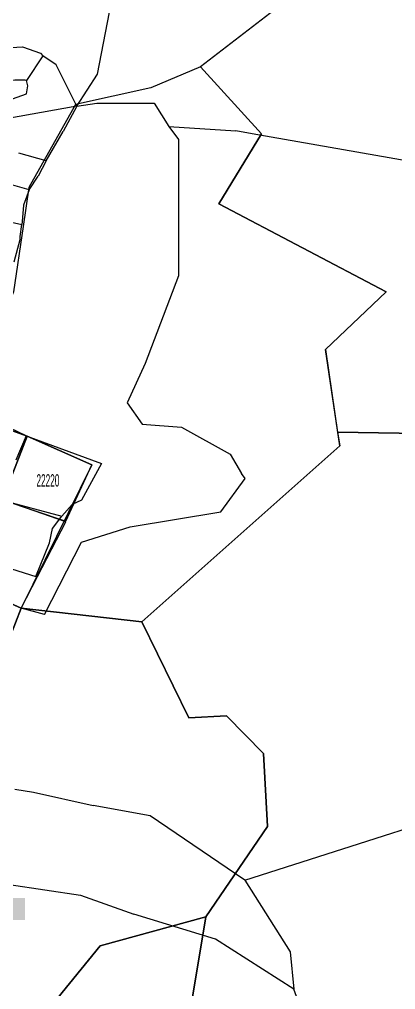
# Model space of a CAD drawing. Extents: x -55316 to 65086, y -54159 to 22922.
# Drawn here: x 11640 to 16847, y -15570 to -2135 of the extents above; entities that cross this region are included whole.
import ezdxf
from ezdxf.enums import TextEntityAlignment as Align

# ---------------------------------------------------------------- set-up
doc = ezdxf.new("R2010")
doc.units = 0
doc.header["$MEASUREMENT"] = 0
for name, color, linetype in [('LINKS', 7, 'Continuous'), ('MARKINGS', 7, 'Continuous'), ('ZONES', 7, 'Continuous')]:
    doc.layers.add(name, color=color, linetype=linetype)

msp = doc.modelspace()

# ---------------------------------------------------------------- linework, layer by layer
at = {"layer": 'LINKS', "color": 251, "linetype": 'Continuous'}
for points in [[(25756.1, -1206.8), (24184.5, -3564.1), (22822.5, -3930.8), (21512.9, -4559.4), (19365.1, -4507), (14860.1, -3721.2), (14637.5, -3677.6)], [(12433.7, -3334.8), (12722, -2894.3), (12913.4, -1893.8)], [(11295.6, -2536.5), (11682.1, -2513.8), (11932.2, -2604.7), (11966.3, -2638.8)], [(11966.3, -2638.8), (11738.9, -2979.8)], [(12433.7, -3334.8), (12148.2, -2763.8), (11966.3, -2638.8)], [(11295.6, -3320.8), (11740.1, -3166.2), (11758.3, -3057.1), (11738.9, -2979.8)], [(11738.9, -2979.8), (11721.9, -2975.3), (11576.4, -2975.3), (11302.7, -2989.8)], [(12433.7, -3334.8), (11321.4, -3535.4)], [(12433.7, -3334.8), (12243.8, -3689.2)], [(12433.7, -3334.8), (12711.2, -3296.4), (13507.4, -3296.4), (13707.6, -3616.5)], [(13707.6, -3616.5), (13842.7, -3799.3), (13842.7, -5685.2), (13381.7, -6900.5), (13130.3, -7445.3), (13339.8, -7738.6), (13884.6, -7780.5), (14555.1, -8157.7), (14712.7, -8424.4)], [(13707.6, -3616.5), (13842.7, -3799.3), (13842.7, -5685.2), (13381.7, -6900.5), (13130.3, -7445.3), (13339.8, -7738.6), (13884.6, -7780.5), (14555.1, -8157.7), (14712.7, -8424.4)], [(13707.6, -3616.5), (14637.5, -3677.6)], [(12008.4, -4093.8), (12243.8, -3689.2)], [(12008.4, -4093.8), (11631.9, -3989.4)], [(12008.4, -4093.8), (11900.2, -4303.9)], [(11777.4, -4495.3), (11486.1, -4411.3)], [(11777.4, -4495.3), (11900.2, -4303.9)], [(11777.4, -4495.3), (11697.8, -4705.9), (11678, -4933.6)], [(11387.1, -4909.2), (11672.5, -4975.6)], [(11678, -4933.6), (11672.5, -4975.6)], [(11649.1, -5183.1), (11652.9, -5142.3), (11672.5, -4975.6)], [(11565.9, -5490.4), (11649.1, -5183.1)], [(11733.1, -7900.4), (11505, -7790.9)], [(11733.1, -7900.4), (11593.1, -8239.4)], [(11733.1, -7900.4), (12777.8, -8285.3)], [(12777.8, -8285.3), (12500.6, -8790.4), (12371.2, -8852), (12229.5, -9012.2)], [(12777.8, -8285.3), (12500.6, -8790.4), (12371.2, -8852), (12229.5, -9012.2)], [(11988.5, -10374.6), (12501.6, -9373), (13172.2, -9163.5), (14429.4, -8954), (14764.7, -8493), (14712.7, -8424.4)], [(11401.4, -8792.2), (12229.5, -9012.2)], [(11401.4, -8792.2), (12229.5, -9012.2)], [(11867, -9852), (12057.1, -9381.8), (12100.2, -9184.7), (12229.5, -9012.2)], [(11442.6, -9715.1), (11867, -9852)], [(11665.2, -10289.7), (11889.4, -9849.2), (11867, -9852)], [(11194.9, -10078.9), (11665.2, -10289.7)], [(11511.6, -10689.9), (11665.2, -10289.7)], [(11988.5, -10374.6), (11665.2, -10289.7)], [(14760.4, -14053.2), (18944.6, -12717.4), (19528.8, -12089.7)], [(11576.9, -12792.4), (11833.3, -12837.4)], [(11833.3, -12837.4), (12659.4, -13019.1)], [(14760.4, -14053.2), (13450.8, -13162.6), (12659.4, -13019.1)], [(14760.4, -14053.2), (15389, -15048.5), (15439.4, -15566)], [(11496.7, -14116), (12486.8, -14263.4), (13225.1, -14523.8)], [(15439.4, -15566), (14353.9, -14871.3), (13225.1, -14523.8)], [(14879.7, -21780.9), (15539.6, -19265.4), (15998, -17235.5), (15670.6, -16187.8), (15474.1, -15664), (15439.4, -15566)]]:
    msp.add_lwpolyline(points, dxfattribs=at)
at = {"layer": 'MARKINGS', "color": 6, "linetype": 'Continuous'}
msp.add_lwpolyline([(11749, -16205.8), (12755.8, -14964.5), (14222.4, -14564.5), (15072.8, -13309.5), (15017.7, -12302.7), (14507.4, -11778.6), (13983.3, -11806.2), (13335.1, -10476.7), (11665.9, -10289.4), (11506.3, -10694)], dxfattribs=at)
at = {"layer": 'MARKINGS', "color": 255}
msp.add_solid([(10936.4, -14606.8), (11716, -14606.8), (10936.4, -14300.2), (11716, -14300.2)], dxfattribs=at)
at = {"layer": 'ZONES', "color": 1, "linetype": 'Continuous'}
for points in [[(17145.7, -479.3), (14148.9, -2794.2), (14990.7, -3720.2), (14401.5, -4688.2), (16716.4, -5908.8), (15874.6, -6708.5), (16042, -7849.6), (18315.8, -7887), (19494.3, -9528.5), (20588.6, -8644.6), (20251.9, -7087.3), (21977.6, -7676.6), (22735.2, -10244), (24881.8, -10159.9), (26144.5, -11254.2), (24166.2, -11338.4), (23324.5, -11969.7), (23492.8, -14537.2), (28543.6, -15884)], [(28543.6, -15884), (23507.4, -14547.7), (23324.5, -11969.7), (24166.2, -11338.4), (26144.5, -11254.2), (24881.8, -10159.9), (22735.2, -10244), (21977.6, -7676.6), (20251.9, -7087.3), (20588.6, -8644.6), (19494.3, -9528.5), (18315.8, -7887), (16042, -7849.6), (16074.3, -8040.7), (13335.1, -10476.7), (13983.3, -11806.2), (14507.4, -11778.6), (15017.7, -12302.7), (15072.8, -13309.5), (14222.4, -14564.5), (13801.5, -17089.9), (13759.4, -19952), (14390.8, -21509.3), (13043.9, -23992.6)], [(11749, -16205.8), (12755.8, -14964.5), (14222.4, -14564.5), (15072.8, -13309.5), (15017.7, -12302.7), (14507.4, -11778.6), (13983.3, -11806.2), (13335.1, -10476.7), (11665.9, -10289.4), (11506.3, -10694)], [(13801.5, -17089.9), (14222.4, -14564.5), (12755.8, -14964.5), (11749, -16205.8)]]:
    msp.add_lwpolyline(points, dxfattribs=at)
for points in [[(16074.3, -8040.7), (15874.6, -6708.5), (16716.4, -5908.8), (14401.5, -4688.2), (14990.7, -3720.2), (14148.9, -2794.2), (13459.2, -3084.3), (12418.1, -3312.5), (11772.5, -4464.2), (11693.9, -5005.2), (11557.8, -5907.4), (10866.2, -7585.7), (11745.7, -7904.7), (12642.3, -8301.9), (11665.9, -10289.4), (13335.1, -10476.7)], [(11745.7, -7904.7), (10866.2, -7585.7), (10469.9, -8536), (11405.2, -8789.9)], [(12280.8, -9082), (12642.3, -8301.9), (11745.7, -7904.7), (11405.2, -8789.9)], [(10958.5, -9970.4), (11665.9, -10289.4), (11890.4, -9848.1), (12281.5, -9093.2), (11405.2, -8789.9)], [(11033.9, -10552.7), (11506.3, -10694), (11665.9, -10289.4), (10958.5, -9970.4), (10731.3, -9911.1), (10517.2, -9894.7), (10258.7, -9831.7), (10239, -9989.8), (10166.4, -10292.4)]]:
    msp.add_lwpolyline(points, close=True, dxfattribs=at)

# ---------------------------------------------------------------- texts
at = {"layer": 'ZONES', "color": 178, "width": 0.5}
msp.add_text('22220', height=170.5, dxfattribs=at).set_placement((12035.1, -8518.6), align=Align.MIDDLE_CENTER)

doc.saveas('drawing.dxf')
